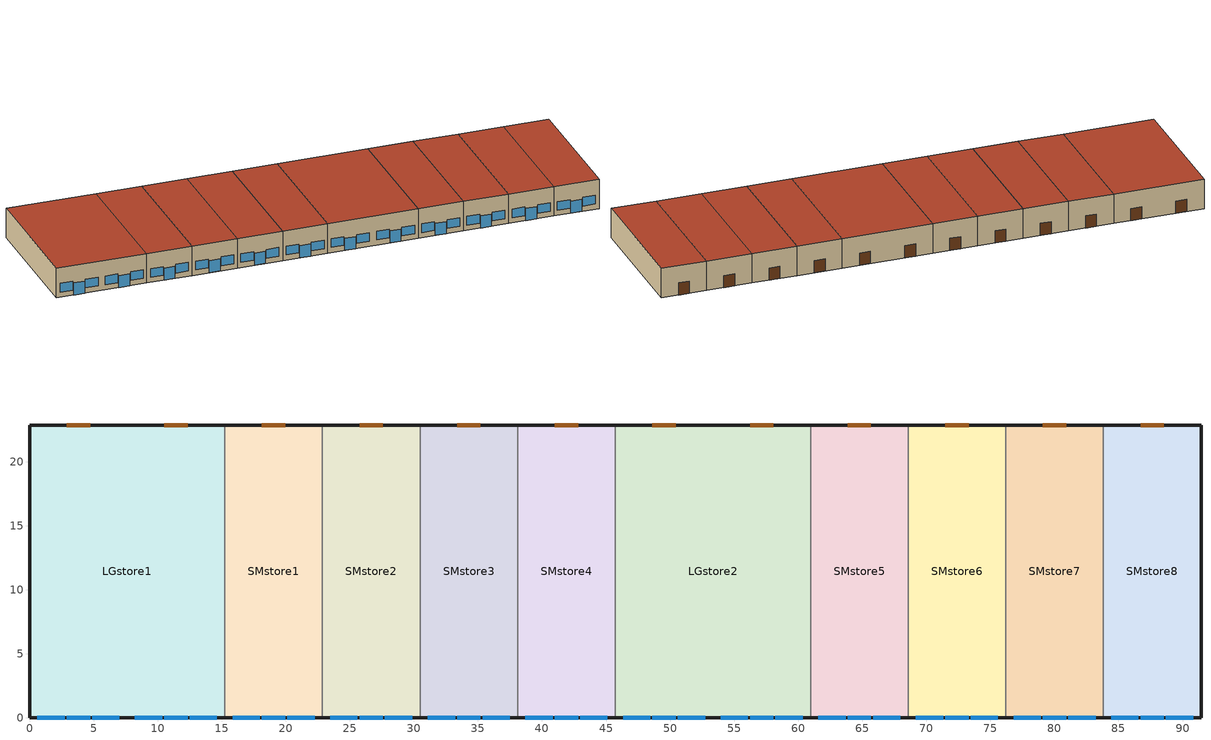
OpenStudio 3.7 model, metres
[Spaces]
SMstore2
 floor ground: 30.48,22.86 30.48,0 22.86,0 22.86,22.86 z0
 wall outside: 22.86,0 30.48,0 / 30.48,22.86 22.86,22.86 z0:5.18
 wall to SMstore3: 30.48,0 30.48,22.86 z0:5.18
 wall to SMstore1: 22.86,22.86 22.86,0 z0:5.18
 window: 23.47,0 25.6,0 / 27.74,0 29.87,0 z0.91:2.43; 25.76,0 27.58,0 z0:2.13
 door: 27.58,22.86 25.76,22.86 z0:2.13
 roof outside: 30.48,0 30.48,22.86 22.86,22.86 22.86,0 z5.18
SMstore7
 floor ground: 83.82,22.86 83.82,0 76.2,0 76.2,22.86 z0
 wall outside: 76.2,0 83.82,0 / 83.82,22.86 76.2,22.86 z0:5.18
 wall to SMstore6: 76.2,22.86 76.2,0 z0:5.18
 wall to SMstore8: 83.82,0 83.82,22.86 z0:5.18
 window: 81.08,0 83.21,0 / 76.81,0 78.94,0 z0.91:2.43; 79.1,0 80.92,0 z0:2.13
 door: 80.92,22.86 79.1,22.86 z0:2.13
 roof outside: 83.82,0 83.82,22.86 76.2,22.86 76.2,0 z5.18
SMstore3
 floor ground: 38.1,22.86 38.1,0 30.48,0 30.48,22.86 z0
 wall outside: 30.48,0 38.1,0 / 38.1,22.86 30.48,22.86 z0:5.18
 wall to SMstore4: 38.1,0 38.1,22.86 z0:5.18
 window: 31.09,0 33.22,0 / 35.36,0 37.49,0 z0.91:2.43; 33.38,0 35.2,0 z0:2.13
 door: 35.2,22.86 33.38,22.86 z0:2.13
 roof outside: 38.1,0 38.1,22.86 30.48,22.86 30.48,0 z5.18
SMstore1
 floor ground: 22.86,22.86 22.86,0 15.24,0 15.24,22.86 z0
 wall outside: 15.24,0 22.86,0 / 22.86,22.86 15.24,22.86 z0:5.18
 wall to LGstore1: 15.24,22.86 15.24,0 z0:5.18
 window: 15.85,0 17.98,0 / 20.12,0 22.25,0 z0.91:2.43; 18.14,0 19.97,0 z0:2.13
 door: 19.97,22.86 18.14,22.86 z0:2.13
 roof outside: 22.86,0 22.86,22.86 15.24,22.86 15.24,0 z5.18
LGstore2
 floor ground: 60.96,22.86 60.96,0 45.72,0 45.72,22.86 z0
 wall outside: 45.72,0 60.96,0 / 60.96,22.86 45.72,22.86 z0:5.18
 wall to SMstore5: 60.96,0 60.96,22.86 z0:5.18
 wall to SMstore4: 45.72,22.86 45.72,0 z0:5.18
 window: 48.62,0 50.44,0 / 56.24,0 58.06,0 z0:2.13; 46.33,0 48.46,0 / 58.22,0 60.35,0 / 53.95,0 56.08,0 / 50.6,0 52.73,0 z0.91:2.43
 door: 50.44,22.86 48.62,22.86 / 58.06,22.86 56.24,22.86 z0:2.13
 roof outside: 60.96,0 60.96,22.86 45.72,22.86 45.72,0 z5.18
SMstore8
 floor ground: 91.44,22.86 91.44,0 83.82,0 83.82,22.86 z0
 wall outside: 83.82,0 91.44,0 91.44,22.86 83.82,22.86 z0:5.18
 window: 86.72,0 88.54,0 z0:2.13; 84.43,0 86.56,0 / 88.7,0 90.83,0 z0.91:2.43
 door: 88.54,22.86 86.72,22.86 z0:2.13
 roof outside: 91.44,0 91.44,22.86 83.82,22.86 83.82,0 z5.18
SMstore5
 floor ground: 68.58,22.86 68.58,0 60.96,0 60.96,22.86 z0
 wall outside: 60.96,0 68.58,0 / 68.58,22.86 60.96,22.86 z0:5.18
 wall to SMstore6: 68.58,0 68.58,22.86 z0:5.18
 window: 61.57,0 63.7,0 / 65.84,0 67.97,0 z0.91:2.43; 63.86,0 65.68,0 z0:2.13
 door: 65.68,22.86 63.86,22.86 z0:2.13
 roof outside: 68.58,0 68.58,22.86 60.96,22.86 60.96,0 z5.18
SMstore4
 floor ground: 45.72,22.86 45.72,0 38.1,0 38.1,22.86 z0
 wall outside: 38.1,0 45.72,0 / 45.72,22.86 38.1,22.86 z0:5.18
 window: 41,0 42.82,0 z0:2.13; 38.71,0 40.84,0 / 42.98,0 45.11,0 z0.91:2.43
 door: 42.82,22.86 41,22.86 z0:2.13
 roof outside: 45.72,0 45.72,22.86 38.1,22.86 38.1,0 z5.18
SMstore6
 floor ground: 76.2,22.86 76.2,0 68.58,0 68.58,22.86 z0
 wall outside: 68.58,0 76.2,0 / 76.2,22.86 68.58,22.86 z0:5.18
 window: 73.46,0 75.59,0 / 69.19,0 71.32,0 z0.91:2.43; 71.48,0 73.3,0 z0:2.13
 door: 73.3,22.86 71.48,22.86 z0:2.13
 roof outside: 76.2,0 76.2,22.86 68.58,22.86 68.58,0 z5.18
LGstore1
 floor ground: 15.24,22.86 15.24,0 0,0 0,22.86 z0
 wall outside: 15.24,22.86 0,22.86 0,0 15.24,0 z0:5.18
 window: 8.23,0 10.36,0 / 0.61,0 2.74,0 / 4.88,0 7.01,0 / 12.5,0 14.63,0 z0.91:2.43; 10.52,0 12.35,0 / 2.9,0 4.73,0 z0:2.13
 door: 4.73,22.86 2.9,22.86 / 12.35,22.86 10.52,22.86 z0:2.13
 roof outside: 15.24,0 15.24,22.86 0,22.86 0,0 z5.18
[ClimateZones]
Climate Zone Institution Name 1=ASHRAE; Climate Zone Document Name 1=ANSI/ASHRAE Standard 169; Climate Zone Document Year 1=2006; Climate Zone Value 1=7
[Building]
RetailStripmall: Default Construction Set=BTAP-Mass at hdd = 5000.0; Standards Number of Stories=1; Standards Number of Above Ground Stories=1; Standards Template=BTAP1980TO2010; Standards Building Type=RetailStripmall
[Site]
Calgary Intl AP_AB_CAN: Latitude {deg}=51.11; Longitude {deg}=-114.02; Time Zone {hr}=-7; Elevation {m}=1084.1
[Site:WaterMainsTemperature]
Calculation Method=Correlation; Annual Average Outdoor Air Temperature {C}=4.69167; Maximum Difference In Monthly Average Outdoor Air Temperatures {deltaC}=24.6
[Site:GroundTemperature:BuildingSurface]
19.527, 19.502, 19.536, 19.598, 20.002, 21.64, 22.225, 22.375, 21.449, 20.121, 19.802, 19.633
[SizingPeriod:DesignDay] Barometric Pressure {Pa}=88961; Rain Indicator=No; Snow Indicator=No; Day of Month=21; Daylight Saving Time Indicator=No; Humidity Condition Type=Wetbulb; Dry-Bulb Temperature Range Modifier Type=DefaultMultipliers
Name | Maximum Dry-Bulb Temperature {C} | Daily Dry-Bulb Temperature Range {deltaC} | Wind Speed {m/s} | Wind Direction {deg} | Month | Day Type | Wetbulb or DewPoint at Maximum Dry-Bulb {C} | Solar Model Indicator | ASHRAE Clear Sky Optical Depth for Beam Irradiance | ASHRAE Clear Sky Optical Depth for Diffuse Irradiance | Sky Clearness
Calgary Intl AP Ann Clg .4% Condns DB=>MWB | 28.8 | 12.3 | 4.5 | 160 | 7 | SummerDesignDay | 16 | ASHRAETau | 0.34 | 2.419
Calgary Intl AP Ann Clg .4% Condns WB=>MDB | 25.5 | 12.3 | 4.5 | 160 | 7 | SummerDesignDay | 17.8 | ASHRAETau | 0.34 | 2.419
Calgary Intl AP Ann Htg 99.6% Condns DB | -27.7 | 0 | 2.7 | 200 | 1 | WinterDesignDay | -27.7 | ASHRAEClearSky |  |  | 0
[Site:GroundTemperature:Shallow]
-1.6, -5.4, -6.4, -5.5, -0.4, 5.3, 10.8, 14.7, 15.8, 14, 9.5, 4
[Site:GroundTemperature:Deep]
4, 1.3, -0.4, -0.9, 0.1, 2.3, 5.2, 8, 9.9, 10.3, 9.2, 7
[Site:GroundTemperature:FCfactorMethod]
January Ground Temperature {C}=5.5; February Ground Temperature {C}=-2; March Ground Temperature {C}=-7.6; April Ground Temperature {C}=-6.3; May Ground Temperature {C}=-6.6; June Ground Temperature {C}=-0.3; July Ground Temperature {C}=4.9; August Ground Temperature {C}=10.2; September Ground Temperature {C}=13.8; October Ground Temperature {C}=17; November Ground Temperature {C}=16.6; December Ground Temperature {C}=11.1
[Material:NoMass] Roughness=Smooth; Thermal Absorptance=0.9; Solar Absorptance=0.7
Name | Thermal Resistance {m2-K/W} | Visible Absorptance
Typical Carpet Pad; Typical Carpet Pad 1 | 0.21648 | 0.8
Typical Insulation 1 | 0.00118045 | 0.7
Typical Insulation 2 | 2.61923 | 0.7
Typical Insulation 3 | 4.40527 | 0.7
Typical Carpet Pad 2; Typical Carpet Pad 4 | 1.40895 | 0.8
Typical Carpet Pad 3 | 2.28697 | 0.8
Typical Insulation 4 | 0.338965 | 0.7
Typical Insulation 5 | 0.338983 | 0.7
[Material]
Name | Roughness | Thickness {m} | Conductivity {W/m-K} | Density {kg/m3} | Specific Heat {J/kg-K} | Thermal Absorptance | Solar Absorptance | Visible Absorptance
G05 25mm wood | MediumSmooth | 0.0254 | 0.15 | 608 | 1630 | 0.9 | 0.5 | 0.5
100mm Normalweight concrete floor 1 | MediumSmooth | 0.1016 | 2.31 | 2322 | 832
G01 13mm gypsum board 1 | Smooth | 0.0127 | 0.16 | 800 | 1090 | 0.9 | 0.7 | 0.5
4 in. Normalweight Concrete Floor 1 | MediumRough | 0.1016 | 2.31 | 2322 | 832 | 0.9 | 0.7 | 0.7
1IN Stucco 1 | Smooth | 0.0253 | 0.6918 | 1858 | 837 | 0.9 | 0.7 | 0.92
8IN CONCRETE HW RefBldg 1 | Rough | 0.2032 | 1.311 | 2240 | 836.8 | 0.9 | 0.7 | 0.7
1/2IN Gypsum 1 | Smooth | 0.0127 | 0.16 | 784.9 | 830 | 0.9 | 0.4 | 0.4
Metal Roof Surface 1; F08 Metal surface 1 | Smooth | 0.0008 | 45.28 | 7824 | 500 | 0.9 | 0.7 | 0.7
6 in. Normalweight Concrete Floor 1; 6 in. Normalweight Concrete Floor 2; 6 in. Normalweight Concrete Floor 3 | MediumRough | 0.1524 | 2.31 | 2322 | 832 | 0.9 | 0.7 | 0.7
[Construction]
BTAP-Int-Partition; BTAP-Int-Door: G05 25mm wood
BTAP-Int-Floor: 100mm Normalweight concrete floor 1, Typical Carpet Pad
BTAP-Int-Wall: G01 13mm gypsum board 1, G01 13mm gypsum board 1
BTAP-Int-Ceiling: Typical Carpet Pad, 100mm Normalweight concrete floor 1
BTAP-Int-Window: SimpleGlazing
BTAP-Ext-Floor-Mass:U-3.822: Typical Insulation 1, 4 in. Normalweight Concrete Floor 1, Typical Carpet Pad 1
BTAP-Ext-Wall-Mass:U-0.346: 1IN Stucco 1, 8IN CONCRETE HW RefBldg 1, Typical Insulation 2, 1/2IN Gypsum 1
BTAP-Ext-Roof-Metal:U-0.227: Metal Roof Surface 1, Typical Insulation 3
BTAP-Grnd-Floor-Mass:U-0.678: 6 in. Normalweight Concrete Floor 1, Typical Carpet Pad 2
BTAP-Grnd-Wall-Mass:U-0.425: 6 in. Normalweight Concrete Floor 2, Typical Carpet Pad 3
BTAP-Grnd-Roof-Mass:U-0.678: 6 in. Normalweight Concrete Floor 3, Typical Carpet Pad 4
BTAP-Ext-FixedWindow:U=0.295 SHGC=0.490; BTAP-Ext-GlassDoors:U=0.295 SHGC=0.490; BTAP-Ext-Skylights:U=0.295 SHGC=0.490; BTAP-Ext-DaylightDomes:U=0.295 SHGC=0.490; BTAP-Ext-DaylightDiffuser:U=0.295 SHGC=0.490: SimpleGlazing:U=0.295 SHGC=0.490
BTAP-Ext-Door:U-2.95: F08 Metal surface 1, Typical Insulation 4
BTAP-Ext-OverHeadDoor:U-2.95: Typical Insulation 5
[DefaultConstructionSet]
BTAP-Mass at hdd = 5000.0: Default Exterior Surface Constructions=BTAP-Mass at hdd = 5000.0; Default Interior Surface Constructions=Default Surface Constructions 2; Default Ground Contact Surface Constructions=BTAP-Mass at hdd = 5000.0 1; Default Exterior SubSurface Constructions=BTAP-Mass at hdd = 5000.0; Default Interior SubSurface Constructions=Default Sub Surface Constructions 2; Interior Partition Construction=BTAP-Int-Partition
[DefaultSurfaceConstructions]
Name | Floor Construction | Wall Construction | Roof Ceiling Construction
Default Surface Constructions 2 | BTAP-Int-Floor | BTAP-Int-Wall | BTAP-Int-Ceiling
BTAP-Mass at hdd = 5000.0 | BTAP-Ext-Floor-Mass:U-3.822 | BTAP-Ext-Wall-Mass:U-0.346 | BTAP-Ext-Roof-Metal:U-0.227
BTAP-Mass at hdd = 5000.0 1 | BTAP-Grnd-Floor-Mass:U-0.678 | BTAP-Grnd-Wall-Mass:U-0.425 | BTAP-Grnd-Roof-Mass:U-0.678
[DefaultSubSurfaceConstructions]
Name | Fixed Window Construction | Operable Window Construction | Door Construction | Glass Door Construction | Overhead Door Construction | Skylight Construction | Tubular Daylight Dome Construction | Tubular Daylight Diffuser Construction
Default Sub Surface Constructions 2 | BTAP-Int-Window | BTAP-Int-Window | BTAP-Int-Door
BTAP-Mass at hdd = 5000.0 | BTAP-Ext-FixedWindow:U=0.295 SHGC=0.490 | BTAP-Ext-FixedWindow:U=0.295 SHGC=0.490 | BTAP-Ext-Door:U-2.95 | BTAP-Ext-GlassDoors:U=0.295 SHGC=0.490 | BTAP-Ext-OverHeadDoor:U-2.95 | BTAP-Ext-Skylights:U=0.295 SHGC=0.490 | BTAP-Ext-DaylightDomes:U=0.295 SHGC=0.490 | BTAP-Ext-DaylightDiffuser:U=0.295 SHGC=0.490
[WindowMaterial:SimpleGlazingSystem] Solar Heat Gain Coefficient=0.49; Visible Transmittance=0.21
Name | U-Factor {W/m2-K}
SimpleGlazing | 2.2
SimpleGlazing:U=0.295 SHGC=0.490 | 2.95
[Space] Space Type=Space Function Retail - sales; Building Story=Building Story 1; Part of Total Floor Area=Yes; Volume {m3}=Autocalculate
Name | Thermal Zone
SMstore2 | SMstore2 ZN
SMstore7 | SMstore7 ZN
SMstore3 | SMstore3 ZN
SMstore1 | SMstore1 ZN
LGstore2 | LGstore2 ZN
SMstore5 | SMstore5 ZN
LGstore1 | LGstore1 ZN
SMstore8 | SMstore8 ZN
SMstore4 | SMstore4 ZN
SMstore6 | SMstore6 ZN
[BuildingStory]
Building Story 1: Nominal Z Coordinate {m}=0
[SpaceType]
Space Function Retail - sales: Default Schedule Set=Space Function Retail - sales Schedule Set; Design Specification Outdoor Air Object=Space Function Retail - sales Ventilation; Standards Building Type=Space Function; Standards Space Type=Retail - sales
[People:Definition]
Space Function Retail - sales People Definition: Number of People Calculation Method=People/Area; People per Space Floor Area {person/m2}=0.0333681; Fraction Radiant=0.3
[People]
Space Function Retail - sales People: People Definition=Space Function Retail - sales People Definition; Space or SpaceType=Space Function Retail - sales; Work Efficiency Schedule=Work Efficiency Schedule; Clothing Insulation Schedule=Clothing Schedule; Air Velocity Schedule=Air Velocity Schedule; Multiplier=1
[Lights:Definition]
Space Function Retail - sales Lights Definition: Design Level Calculation Method=Watts/Area; Watts per Space Floor Area {W/m2}=18.0998; Fraction Radiant=0.5; Fraction Visible=0.2
[Lights]
Space Function Retail - sales Lights: Lights Definition=Space Function Retail - sales Lights Definition; Space or SpaceType=Space Function Retail - sales; Fraction Replaceable=1
[ElectricEquipment:Definition]
Space Function Retail - sales Elec Equip Definition: Design Level Calculation Method=Watts/Area; Watts per Space Floor Area {W/m2}=2.49998; Fraction Radiant=0.5
[ElectricEquipment]
Space Function Retail - sales Elec Equip: Electric Equipment Definition=Space Function Retail - sales Elec Equip Definition; Space or SpaceType=Space Function Retail - sales
[DesignSpecification:OutdoorAir]
Space Function Retail - sales Ventilation: Outdoor Air Method=Sum; Outdoor Air Flow per Floor Area {m3/s-m2}=0.001524
[DefaultScheduleSet]
Space Function Retail - sales Schedule Set: Number of People Schedule=NECB-C-Occupancy; People Activity Level Schedule=NECB-Activity; Lighting Schedule=NECB-C-Lighting; Electric Equipment Schedule=NECB-C-Electric-Equipment; Infiltration Schedule=Always On
[ThermostatSetpoint:DualSetpoint] Heating Setpoint Temperature Schedule=NECB-C-Thermostat Setpoint-Heating; Cooling Setpoint Temperature Schedule=NECB-C-Thermostat Setpoint-Cooling
Space Function Retail - sales Thermostat 11; Space Function Retail - sales Thermostat 12; Space Function Retail - sales Thermostat 13; Space Function Retail - sales Thermostat 14; Space Function Retail - sales Thermostat 15; Space Function Retail - sales Thermostat 16; Space Function Retail - sales Thermostat 17; Space Function Retail - sales Thermostat 18; Space Function Retail - sales Thermostat 19; Space Function Retail - sales Thermostat 20
[SpaceInfiltration:DesignFlowRate] Schedule=Always On Discrete; Design Flow Rate Calculation Method=Flow/ExteriorArea; Flow per Exterior Surface Area {m3/s-m2}=0.001116; Constant Term Coefficient=0; Temperature Term Coefficient=0; Velocity Term Coefficient=0.224; Velocity Squared Term Coefficient=0
Name | Space or SpaceType
LGstore1 Infiltration | LGstore1
LGstore2 Infiltration | LGstore2
SMstore1 Infiltration | SMstore1
SMstore2 Infiltration | SMstore2
SMstore3 Infiltration | SMstore3
SMstore4 Infiltration | SMstore4
SMstore5 Infiltration | SMstore5
SMstore6 Infiltration | SMstore6
SMstore7 Infiltration | SMstore7
SMstore8 Infiltration | SMstore8
[ThermalZone] Use Ideal Air Loads=No
Name | Thermostat
LGstore1 ZN | Space Function Retail - sales Thermostat 11
LGstore2 ZN | Space Function Retail - sales Thermostat 12
SMstore1 ZN | Space Function Retail - sales Thermostat 13
SMstore2 ZN | Space Function Retail - sales Thermostat 14
SMstore3 ZN | Space Function Retail - sales Thermostat 15
SMstore4 ZN | Space Function Retail - sales Thermostat 16
SMstore5 ZN | Space Function Retail - sales Thermostat 17
SMstore6 ZN | Space Function Retail - sales Thermostat 18
SMstore7 ZN | Space Function Retail - sales Thermostat 19
SMstore8 ZN | Space Function Retail - sales Thermostat 20
[Sizing:Zone] Zone Cooling Design Supply Air Temperature Input Method=SupplyAirTemperature; Zone Cooling Design Supply Air Temperature {C}=14; Zone Cooling Design Supply Air Temperature Difference {deltaC}=11.11; Zone Heating Design Supply Air Temperature Input Method=SupplyAirTemperature; Zone Heating Design Supply Air Temperature {C}=40; Zone Heating Design Supply Air Temperature Difference {deltaC}=11.11; Zone Cooling Design Supply Air Humidity Ratio {kg-H2O/kg-air}=0.0085; Zone Heating Design Supply Air Humidity Ratio {kg-H2O/kg-air}=0.008; Cooling Design Air Flow Method=DesignDay; Heating Design Air Flow Method=DesignDay; Account for Dedicated Outdoor Air System=No; Dedicated Outdoor Air System Control Strategy=NeutralSupplyAir; Dedicated Outdoor Air Low Setpoint Temperature for Design {C}=autosize; Dedicated Outdoor Air High Setpoint Temperature for Design {C}=autosize; Zone Load Sizing Method=Sensible Load Only No Latent Load; Zone Latent Cooling Design Supply Air Humidity Ratio Input Method=HumidityRatioDifference; Zone Cooling Design Supply Air Humidity Ratio Difference {kgWater/kgDryAir}=0.005; Zone Latent Heating Design Supply Air Humidity Ratio Input Method=HumidityRatioDifference; Zone Humidification Design Supply Air Humidity Ratio Difference {kgWater/kgDryAir}=0.005
LGstore1 ZN; LGstore2 ZN; SMstore1 ZN; SMstore2 ZN; SMstore3 ZN; SMstore4 ZN; SMstore5 ZN; SMstore6 ZN; SMstore7 ZN; SMstore8 ZN
[Zone equipment]
LGstore1 ZN: Zone HVAC Ideal Loads Air System 1
LGstore2 ZN: Zone HVAC Ideal Loads Air System 2
SMstore1 ZN: Zone HVAC Ideal Loads Air System 3
SMstore2 ZN: Zone HVAC Ideal Loads Air System 4
SMstore3 ZN: Zone HVAC Ideal Loads Air System 5
SMstore4 ZN: Zone HVAC Ideal Loads Air System 6
SMstore5 ZN: Zone HVAC Ideal Loads Air System 7
SMstore6 ZN: Zone HVAC Ideal Loads Air System 8
SMstore7 ZN: Zone HVAC Ideal Loads Air System 9
SMstore8 ZN: Zone HVAC Ideal Loads Air System 10
[Schedule:Ruleset]
Clothing Schedule: Default Day Schedule=Clothing Schedule Default Winter Clothes
Air Velocity Schedule: Default Day Schedule=Air Velocity Schedule Default
Work Efficiency Schedule: Default Day Schedule=Work Efficiency Schedule Default
NECB-C-Occupancy: Default Day Schedule=NECB-C-Occupancy Default
NECB-Activity: Default Day Schedule=NECB-Activity Default; Summer Design Day Schedule=NECB-Activity Summer Design Day; Winter Design Day Schedule=NECB-Activity Winter Design Day
NECB-C-Lighting: Default Day Schedule=NECB-C-Lighting Default
NECB-C-Electric-Equipment: Default Day Schedule=NECB-C-Electric-Equipment Default
Always On: Default Day Schedule=Always On Default
NECB-C-Thermostat Setpoint-Heating: Default Day Schedule=NECB-C-Thermostat Setpoint-Heating Default
NECB-C-Thermostat Setpoint-Cooling: Default Day Schedule=NECB-C-Thermostat Setpoint-Cooling Default
[Schedule:Day]
Clothing Schedule Default Winter Clothes: 24, 0, 1
Clothing Schedule Summer Clothes: 24, 0, 0.5
Air Velocity Schedule Default: 24, 0, 0.2
Work Efficiency Schedule Default: 24, 0, 0
NECB-C-Occupancy Default; NECB-C-Occupancy Default|Wkdy Day: No, 8, 0, 0, 9, 0, 0.1, 10, 0, 0.2, 12, 0, 0.5, 16, 0, 0.7, 17, 0, 0.8, 18, 0, 0.7, 19, 0, 0.5, 21, 0, 0.3, 24, 0, 0
NECB-C-Occupancy Sat Day: No, 8, 0, 0, 9, 0, 0.1, 10, 0, 0.2, 11, 0, 0.5, 12, 0, 0.6, 13, 0, 0.8, 16, 0, 0.9, 17, 0, 0.8, 18, 0, 0.7, 19, 0, 0.5, 21, 0, 0.2, 24, 0, 0
NECB-C-Occupancy Sun|Hol Day: No, 10, 0, 0, 11, 0, 0.1, 13, 0, 0.2, 18, 0, 0.4, 19, 0, 0.2, 24, 0, 0
NECB-Activity Default; NECB-Activity Winter Design Day; NECB-Activity Summer Design Day: No, 24, 0, 130
NECB-C-Lighting Default; NECB-C-Lighting Default|Wkdy Day; NECB-C-Lighting Sat Day; NECB-C-Electric-Equipment Default; NECB-C-Electric-Equipment Default|Wkdy Day; NECB-C-Electric-Equipment Sat Day: No, 8, 0, 0.05, 9, 0, 0.5, 19, 0, 0.9, 20, 0, 0.6, 21, 0, 0.5, 24, 0, 0.05
NECB-C-Lighting Sun|Hol Day; NECB-C-Electric-Equipment Sun|Hol Day: No, 10, 0, 0.05, 11, 0, 0.5, 18, 0, 0.9, 19, 0, 0.6, 24, 0, 0.05
Always On Default: No, 24, 0, 1
NECB-C-Thermostat Setpoint-Heating Default; NECB-C-Thermostat Setpoint-Heating Default|Wkdy Day; NECB-C-Thermostat Setpoint-Heating Sat Day: No, 7, 0, 18, 8, 0, 20, 21, 0, 22, 24, 0, 18
NECB-C-Thermostat Setpoint-Heating Sun|Hol Day: No, 9, 0, 18, 10, 0, 20, 19, 0, 22, 24, 0, 18
NECB-C-Thermostat Setpoint-Cooling Default; NECB-C-Thermostat Setpoint-Cooling Default|Wkdy Day; NECB-C-Thermostat Setpoint-Cooling Sat Day: No, 7, 0, 35, 21, 0, 24, 24, 0, 35
NECB-C-Thermostat Setpoint-Cooling Sun|Hol Day: No, 9, 0, 35, 19, 0, 24, 24, 0, 35
[Schedule:Rule] Date Specification Type=DateRange; Start Day=1
Name | Schedule Ruleset | Rule Order | Day Schedule | Start Month | End Month | End Day | Apply Monday | Apply Tuesday | Apply Wednesday | Apply Thursday | Apply Friday | Apply Saturday | Apply Sunday
Schedule Rule 1 | Clothing Schedule | 0 | Clothing Schedule Summer Clothes | 5 | 9 | 30
Schedule Rule 2 | NECB-C-Occupancy | 2 | NECB-C-Occupancy Default|Wkdy Day | 1 | 12 | 31 | Yes | Yes | Yes | Yes | Yes
Schedule Rule 3 | NECB-C-Occupancy | 1 | NECB-C-Occupancy Sat Day | 1 | 12 | 31 |  |  |  |  |  | Yes
Schedule Rule 4 | NECB-C-Occupancy | 0 | NECB-C-Occupancy Sun|Hol Day | 1 | 12 | 31 |  |  |  |  |  |  | Yes
Schedule Rule 5 | NECB-C-Lighting | 2 | NECB-C-Lighting Default|Wkdy Day | 1 | 12 | 31 | Yes | Yes | Yes | Yes | Yes
Schedule Rule 6 | NECB-C-Lighting | 1 | NECB-C-Lighting Sat Day | 1 | 12 | 31 |  |  |  |  |  | Yes
Schedule Rule 7 | NECB-C-Lighting | 0 | NECB-C-Lighting Sun|Hol Day | 1 | 12 | 31 |  |  |  |  |  |  | Yes
Schedule Rule 8 | NECB-C-Electric-Equipment | 2 | NECB-C-Electric-Equipment Default|Wkdy Day | 1 | 12 | 31 | Yes | Yes | Yes | Yes | Yes
Schedule Rule 9 | NECB-C-Electric-Equipment | 1 | NECB-C-Electric-Equipment Sat Day | 1 | 12 | 31 |  |  |  |  |  | Yes
Schedule Rule 10 | NECB-C-Electric-Equipment | 0 | NECB-C-Electric-Equipment Sun|Hol Day | 1 | 12 | 31 |  |  |  |  |  |  | Yes
Schedule Rule 11 | NECB-C-Thermostat Setpoint-Heating | 2 | NECB-C-Thermostat Setpoint-Heating Default|Wkdy Day | 1 | 12 | 31 | Yes | Yes | Yes | Yes | Yes
Schedule Rule 12 | NECB-C-Thermostat Setpoint-Heating | 1 | NECB-C-Thermostat Setpoint-Heating Sat Day | 1 | 12 | 31 |  |  |  |  |  | Yes
Schedule Rule 13 | NECB-C-Thermostat Setpoint-Heating | 0 | NECB-C-Thermostat Setpoint-Heating Sun|Hol Day | 1 | 12 | 31 |  |  |  |  |  |  | Yes
Schedule Rule 14 | NECB-C-Thermostat Setpoint-Cooling | 2 | NECB-C-Thermostat Setpoint-Cooling Default|Wkdy Day | 1 | 12 | 31 | Yes | Yes | Yes | Yes | Yes
Schedule Rule 15 | NECB-C-Thermostat Setpoint-Cooling | 1 | NECB-C-Thermostat Setpoint-Cooling Sat Day | 1 | 12 | 31 |  |  |  |  |  | Yes
Schedule Rule 16 | NECB-C-Thermostat Setpoint-Cooling | 0 | NECB-C-Thermostat Setpoint-Cooling Sun|Hol Day | 1 | 12 | 31 |  |  |  |  |  |  | Yes
[Schedule:Constant]
Always On Discrete: Value=1
